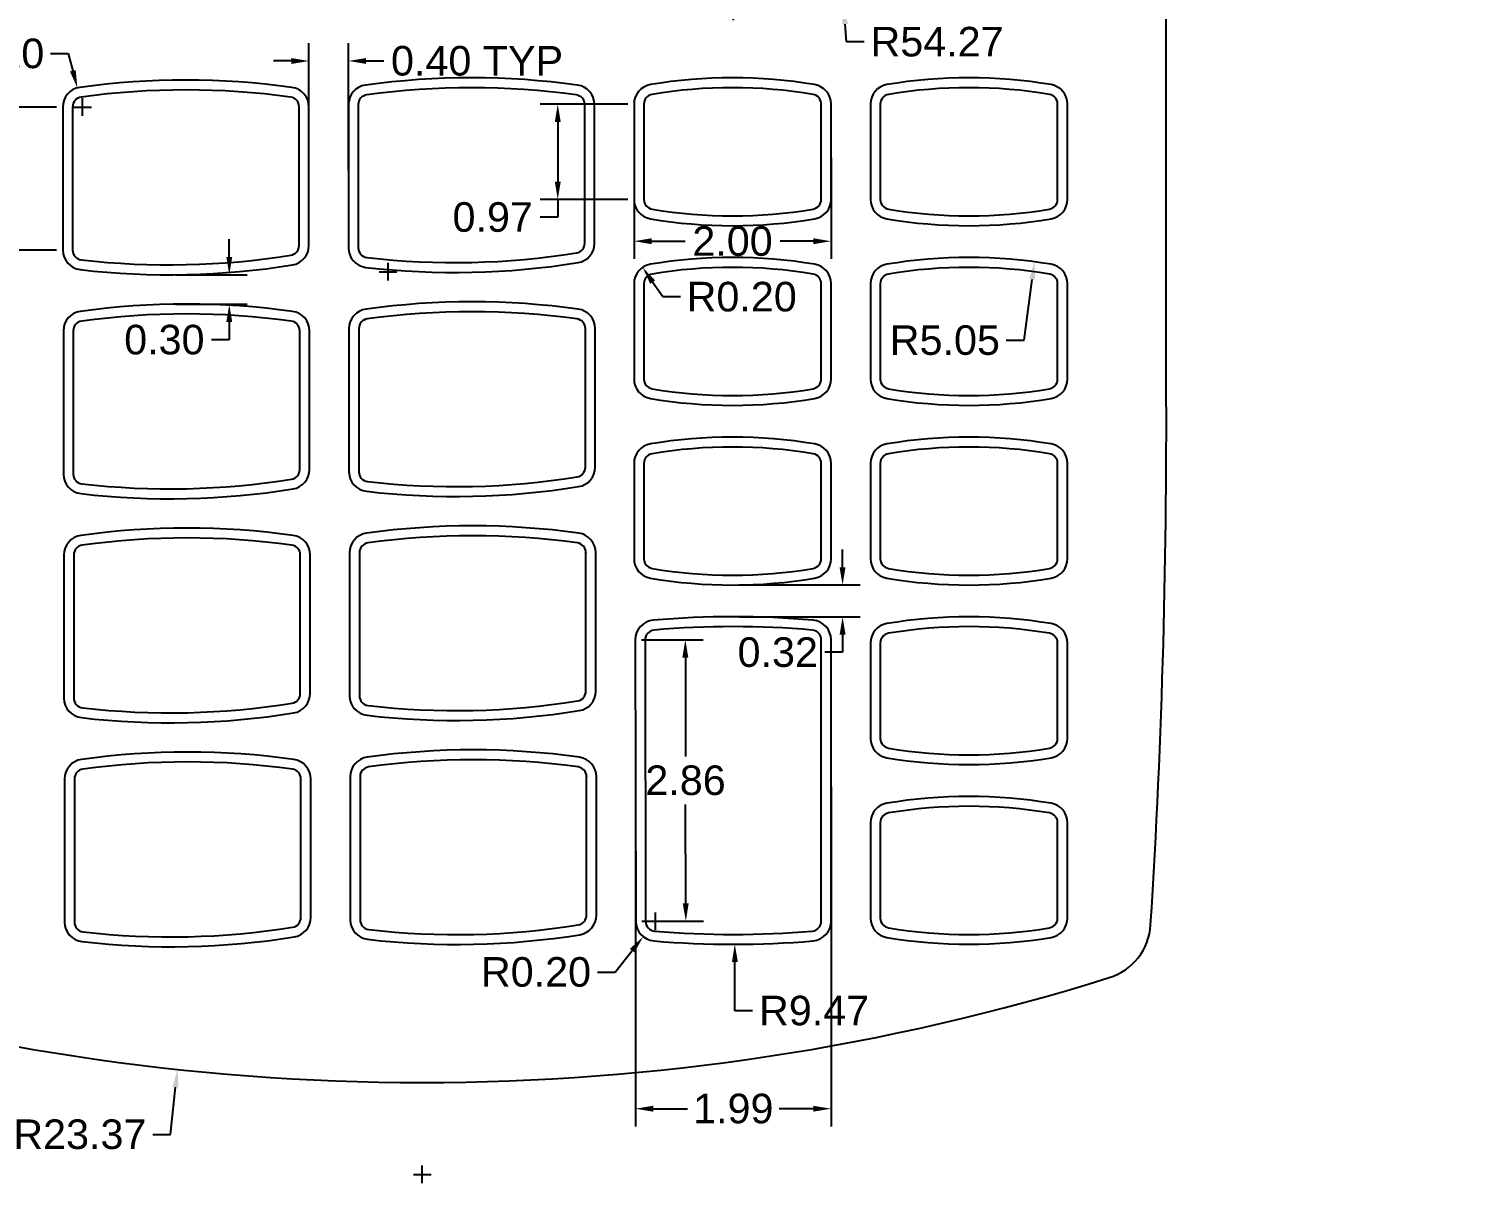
# Model space of a CAD drawing. Header units: centimetres. Extents: x 12.8 to 98, y 2.8 to 68.9.
# Drawn here: x 21.42 to 35.97, y 2.77 to 14.49 of the extents above; entities that cross this region are included whole.
import ezdxf

# ---------------------------------------------------------------- set-up
doc = ezdxf.new("R2010")
doc.units = ezdxf.units.CM
doc.header["$MEASUREMENT"] = 0
doc.header["$PDMODE"] = 2
doc.layers.add('Cotare', color=2, linetype='Continuous', lineweight=0)
doc.layers.add('Fata', color=254, linetype='Continuous')
doc.styles.get("Standard").update_dxf_attribs({"font": 'arial.ttf'})
doc.dimstyles.get("Standard").update_dxf_attribs({"dimtxt": 0.3, "dimasz": 0.18, "dimexe": 0.18, "dimexo": 0.0625, "dimgap": 0.09, "dimtad": 0, "dimtih": 1, "dimtoh": 1, "dimzin": 0, "dimdsep": 46, "dimtxsty": 'Standard', "dimcen": 0.09, "dimadec": 0, "dimazin": 0, "dimtfac": 1, "dimtofl": 0, "dimtmove": 0, "dimatfit": 3, "dimfxl": 1, "dimtolj": 1, "dimtzin": 0, "dimarcsym": 0})

# ---------------------------------------------------------------- blocks, each defined once
blk = doc.blocks.new('*D13')
at = {"layer": 'Cotare', "color": 0, "lineweight": -2, "transparency": 16777216}
for p, q in [((25.329, 68.819), (25.509, 68.819)), ((25.419, 68.729), (25.419, 68.909)), ((29.724, 14.356), (29.71, 14.536)), ((29.904, 14.356), (29.724, 14.356))]:
    blk.add_line(p, q, dxfattribs=at)
at = {"layer": 'Cotare', "color": 0, "transparency": 16777216}
blk.add_solid([(29.74, 14.538), (29.68, 14.533), (29.696, 14.715)], dxfattribs=at)
at = {"layer": 'Defpoints', "color": 0, "transparency": 16777216}
for p in [(25.419, 68.819), (29.696, 14.715)]:
    blk.add_point(p, dxfattribs=at)
at = {"layer": 'Cotare', "color": 0, "transparency": 16777216, "insert": (30.644, 14.356), "char_height": 0.3, "attachment_point": 5}
blk.add_mtext('\\A1;R54.27', dxfattribs=at)
blk = doc.blocks.new('*D17')
at = {"layer": 'Cotare', "color": 0, "lineweight": -2, "transparency": 16777216}
for p, q in [((22.61, 17.739), (22.79, 17.739)), ((22.79, 17.739), (23.246, 16.595)), ((25.071, 11.933), (25.071, 12.113)), ((24.981, 12.023), (25.161, 12.023))]:
    blk.add_line(p, q, dxfattribs=at)
at = {"layer": 'Cotare', "color": 0, "transparency": 16777216}
blk.add_solid([(23.274, 16.607), (23.218, 16.584), (23.313, 16.428)], dxfattribs=at)
at = {"layer": 'Defpoints', "color": 0, "transparency": 16777216}
for p in [(23.313, 16.428), (25.071, 12.023)]:
    blk.add_point(p, dxfattribs=at)
at = {"layer": 'Cotare', "color": 0, "transparency": 16777216, "insert": (21.987, 17.739), "char_height": 0.3, "attachment_point": 5}
blk.add_mtext('\\A1;R4.74', dxfattribs=at)
blk = doc.blocks.new('*D24')
at = {"layer": 'Cotare', "color": 0, "lineweight": -2, "transparency": 16777216}
for p, q in [((21.645, 14.237), (21.825, 14.237)), ((21.825, 14.237), (21.872, 14.063)), ((21.88, 13.695), (22.06, 13.695)), ((21.97, 13.605), (21.97, 13.785))]:
    blk.add_line(p, q, dxfattribs=at)
at = {"layer": 'Cotare', "color": 0, "transparency": 16777216}
blk.add_solid([(21.901, 14.07), (21.843, 14.055), (21.918, 13.889)], dxfattribs=at)
at = {"layer": 'Defpoints', "color": 0, "transparency": 16777216}
for p in [(21.918, 13.889), (21.97, 13.695)]:
    blk.add_point(p, dxfattribs=at)
at = {"layer": 'Cotare', "color": 0, "transparency": 16777216, "insert": (21.023, 14.237), "char_height": 0.3, "attachment_point": 5}
blk.add_mtext('\\A1;R0.20', dxfattribs=at)
blk = doc.blocks.new('*D25')
at = {"layer": 'Cotare', "color": 0, "lineweight": -2, "transparency": 16777216}
for p, q in [((21.707, 13.695), (20.698, 13.695)), ((20.878, 13.515), (20.878, 13.213)), ((20.878, 12.424), (20.878, 12.726)), ((21.707, 12.244), (20.698, 12.244))]:
    blk.add_line(p, q, dxfattribs=at)
at = {"layer": 'Cotare', "color": 0, "transparency": 16777216}
for points in [[(20.848, 13.515), (20.908, 13.515), (20.878, 13.695)], [(20.848, 12.424), (20.908, 12.424), (20.878, 12.244)]]:
    blk.add_solid(points, dxfattribs=at)
at = {"layer": 'Defpoints', "color": 0, "transparency": 16777216}
for p in [(21.77, 13.695), (20.878, 12.244), (21.77, 12.244)]:
    blk.add_point(p, dxfattribs=at)
at = {"layer": 'Cotare', "color": 0, "transparency": 16777216, "insert": (20.878, 12.97), "char_height": 0.3, "attachment_point": 5}
blk.add_mtext('\\A1;1.45', dxfattribs=at)
blk = doc.blocks.new('*D28')
at = {"layer": 'Cotare', "color": 0, "lineweight": -2, "transparency": 16777216}
for p, q in [((27.506, 13.724), (26.614, 13.724)), ((26.794, 13.544), (26.794, 12.937)), ((27.506, 12.757), (26.614, 12.757)), ((26.794, 12.757), (26.794, 12.577)), ((26.794, 12.577), (26.614, 12.577))]:
    blk.add_line(p, q, dxfattribs=at)
at = {"layer": 'Cotare', "color": 0, "transparency": 16777216}
for points in [[(26.764, 13.544), (26.824, 13.544), (26.794, 13.724)], [(26.764, 12.937), (26.824, 12.937), (26.794, 12.757)]]:
    blk.add_solid(points, dxfattribs=at)
at = {"layer": 'Defpoints', "color": 0, "transparency": 16777216}
for p in [(27.568, 13.724), (26.794, 12.757), (27.568, 12.757)]:
    blk.add_point(p, dxfattribs=at)
at = {"layer": 'Cotare', "color": 0, "transparency": 16777216, "insert": (26.134, 12.577), "char_height": 0.3, "attachment_point": 5}
blk.add_mtext('\\A1;0.97', dxfattribs=at)
blk = doc.blocks.new('*D29')
at = {"layer": 'Cotare', "color": 0, "lineweight": -2, "transparency": 16777216}
for p, q in [((24.269, 13.055), (24.269, 14.342)), ((24.669, 13.055), (24.669, 14.342)), ((24.089, 14.162), (23.909, 14.162)), ((24.849, 14.162), (25.029, 14.162))]:
    blk.add_line(p, q, dxfattribs=at)
at = {"layer": 'Cotare', "color": 0, "transparency": 16777216}
for points in [[(24.089, 14.192), (24.089, 14.132), (24.269, 14.162)], [(24.849, 14.192), (24.849, 14.132), (24.669, 14.162)]]:
    blk.add_solid(points, dxfattribs=at)
at = {"layer": 'Defpoints', "color": 0, "transparency": 16777216}
for p in [(24.669, 14.162), (24.269, 12.993), (24.669, 12.993)]:
    blk.add_point(p, dxfattribs=at)
at = {"layer": 'Cotare', "color": 0, "transparency": 16777216, "insert": (25.975, 14.162), "char_height": 0.3, "width": 2.30379, "attachment_point": 5}
blk.add_mtext('\\A1;0.40 TYP', dxfattribs=at)
blk = doc.blocks.new('*D30')
at = {"layer": 'Cotare', "color": 0, "lineweight": -2, "transparency": 16777216}
for p, q in [((23.46, 12.173), (23.46, 12.353)), ((22.914, 11.993), (23.64, 11.993)), ((22.914, 11.693), (23.64, 11.693)), ((23.46, 11.513), (23.46, 11.333)), ((23.46, 11.333), (23.28, 11.333))]:
    blk.add_line(p, q, dxfattribs=at)
at = {"layer": 'Cotare', "color": 0, "transparency": 16777216}
for points in [[(23.43, 12.173), (23.49, 12.173), (23.46, 11.993)], [(23.43, 11.513), (23.49, 11.513), (23.46, 11.693)]]:
    blk.add_solid(points, dxfattribs=at)
at = {"layer": 'Defpoints', "color": 0, "transparency": 16777216}
for p in [(22.851, 11.993), (22.851, 11.693), (23.46, 11.693)]:
    blk.add_point(p, dxfattribs=at)
at = {"layer": 'Cotare', "color": 0, "transparency": 16777216, "insert": (22.801, 11.333), "char_height": 0.3, "attachment_point": 5}
blk.add_mtext('\\A1;0.30', dxfattribs=at)
blk = doc.blocks.new('*D31')
at = {"layer": 'Cotare', "color": 0, "lineweight": -2, "transparency": 16777216}
for p, q in [((28.577, 14.577), (28.577, 14.757)), ((28.487, 14.667), (28.667, 14.667)), ((28.592, 4.525), (28.592, 5.02)), ((28.772, 4.525), (28.592, 4.525))]:
    blk.add_line(p, q, dxfattribs=at)
at = {"layer": 'Cotare', "color": 0, "transparency": 16777216}
blk.add_solid([(28.622, 5.02), (28.562, 5.019), (28.591, 5.2)], dxfattribs=at)
at = {"layer": 'Defpoints', "color": 0, "transparency": 16777216}
for p in [(28.577, 14.667), (28.591, 5.2)]:
    blk.add_point(p, dxfattribs=at)
at = {"layer": 'Cotare', "color": 0, "transparency": 16777216, "insert": (29.396, 4.525), "char_height": 0.3, "attachment_point": 5}
blk.add_mtext('\\A1;R9.47', dxfattribs=at)
blk = doc.blocks.new('*D32')
at = {"layer": 'Cotare', "color": 0, "lineweight": -2, "transparency": 16777216}
for p, q in [((27.696, 5.433), (27.876, 5.433)), ((27.786, 5.343), (27.786, 5.523)), ((27.376, 4.917), (27.55, 5.136)), ((27.196, 4.917), (27.376, 4.917))]:
    blk.add_line(p, q, dxfattribs=at)
at = {"layer": 'Cotare', "color": 0, "transparency": 16777216}
blk.add_solid([(27.526, 5.154), (27.573, 5.117), (27.662, 5.277)], dxfattribs=at)
at = {"layer": 'Defpoints', "color": 0, "transparency": 16777216}
for p in [(27.786, 5.433), (27.662, 5.277)]:
    blk.add_point(p, dxfattribs=at)
at = {"layer": 'Cotare', "color": 0, "transparency": 16777216, "insert": (26.573, 4.917), "char_height": 0.3, "attachment_point": 5}
blk.add_mtext('\\A1;R0.20', dxfattribs=at)
blk = doc.blocks.new('*D33')
at = {"layer": 'Cotare', "color": 0, "lineweight": -2, "transparency": 16777216}
for p, q in [((27.643, 8.288), (28.269, 8.289)), ((28.089, 8.109), (28.091, 7.105)), ((28.093, 5.614), (28.092, 6.618)), ((27.649, 5.433), (28.274, 5.434))]:
    blk.add_line(p, q, dxfattribs=at)
at = {"layer": 'Cotare', "color": 0, "transparency": 16777216}
for points in [[(28.119, 8.109), (28.059, 8.109), (28.089, 8.289)], [(28.123, 5.614), (28.063, 5.614), (28.094, 5.434)]]:
    blk.add_solid(points, dxfattribs=at)
at = {"layer": 'Defpoints', "color": 0, "transparency": 16777216}
for p in [(27.581, 8.288), (27.586, 5.433), (28.094, 5.434)]:
    blk.add_point(p, dxfattribs=at)
at = {"layer": 'Cotare', "color": 0, "transparency": 16777216, "insert": (28.091, 6.862), "char_height": 0.3, "attachment_point": 5}
blk.add_mtext('\\A1;2.86', dxfattribs=at)
blk = doc.blocks.new('*D35')
at = {"layer": 'Cotare', "color": 0, "lineweight": -2, "transparency": 16777216}
for p, q in [((29.685, 9.025), (29.685, 9.205)), ((28.631, 8.845), (29.865, 8.845)), ((28.637, 8.522), (29.865, 8.522)), ((29.685, 8.342), (29.685, 8.162)), ((29.685, 8.162), (29.505, 8.162))]:
    blk.add_line(p, q, dxfattribs=at)
at = {"layer": 'Cotare', "color": 0, "transparency": 16777216}
for points in [[(29.655, 9.025), (29.715, 9.025), (29.685, 8.845)], [(29.655, 8.342), (29.715, 8.342), (29.685, 8.522)]]:
    blk.add_solid(points, dxfattribs=at)
at = {"layer": 'Defpoints', "color": 0, "transparency": 16777216}
for p in [(28.568, 8.845), (28.575, 8.522), (29.685, 8.522)]:
    blk.add_point(p, dxfattribs=at)
at = {"layer": 'Cotare', "color": 0, "transparency": 16777216, "insert": (29.027, 8.162), "char_height": 0.3, "attachment_point": 5}
blk.add_mtext('\\A1;0.32', dxfattribs=at)
blk = doc.blocks.new('*D41')
at = {"layer": 'Cotare', "color": 0, "lineweight": -2, "transparency": 16777216}
for p, q in [((27.583, 6.798), (27.583, 3.351)), ((29.568, 6.798), (29.568, 3.351)), ((27.763, 3.531), (28.11, 3.531)), ((29.388, 3.531), (29.042, 3.531))]:
    blk.add_line(p, q, dxfattribs=at)
at = {"layer": 'Cotare', "color": 0, "transparency": 16777216}
for points in [[(27.763, 3.561), (27.763, 3.501), (27.583, 3.531)], [(29.388, 3.561), (29.388, 3.501), (29.568, 3.531)]]:
    blk.add_solid(points, dxfattribs=at)
at = {"layer": 'Defpoints', "color": 0, "transparency": 16777216}
for p in [(27.583, 6.861), (29.568, 6.861), (29.568, 3.531)]:
    blk.add_point(p, dxfattribs=at)
at = {"layer": 'Cotare', "color": 0, "transparency": 16777216, "insert": (28.576, 3.531), "char_height": 0.3, "attachment_point": 5}
blk.add_mtext('\\A1;1.99', dxfattribs=at)
blk = doc.blocks.new('*D42')
at = {"layer": 'Cotare', "color": 0, "lineweight": -2, "transparency": 16777216}
for p, q in [((27.568, 13.178), (27.568, 12.153)), ((29.568, 13.178), (29.568, 12.153)), ((27.748, 12.333), (28.087, 12.333)), ((29.388, 12.333), (29.05, 12.333))]:
    blk.add_line(p, q, dxfattribs=at)
at = {"layer": 'Cotare', "color": 0, "transparency": 16777216}
for points in [[(27.748, 12.363), (27.748, 12.303), (27.568, 12.333)], [(29.388, 12.363), (29.388, 12.303), (29.568, 12.333)]]:
    blk.add_solid(points, dxfattribs=at)
at = {"layer": 'Defpoints', "color": 0, "transparency": 16777216}
for p in [(27.568, 13.241), (29.568, 13.241), (29.568, 12.333)]:
    blk.add_point(p, dxfattribs=at)
at = {"layer": 'Cotare', "color": 0, "transparency": 16777216, "insert": (28.568, 12.333), "char_height": 0.3, "attachment_point": 5}
blk.add_mtext('\\A1;2.00', dxfattribs=at)
blk = doc.blocks.new('*D46')
at = {"layer": 'Cotare', "color": 0, "lineweight": -2, "transparency": 16777216}
for p, q in [((26.853, 25.535), (26.788, 24.507)), ((27.033, 25.535), (26.853, 25.535)), ((25.419, 2.774), (25.419, 2.954)), ((25.329, 2.864), (25.509, 2.864))]:
    blk.add_line(p, q, dxfattribs=at)
at = {"layer": 'Cotare', "color": 0, "transparency": 16777216}
blk.add_solid([(26.758, 24.508), (26.818, 24.505), (26.776, 24.327)], dxfattribs=at)
at = {"layer": 'Defpoints', "color": 0, "transparency": 16777216}
for p in [(26.776, 24.327), (25.419, 2.864)]:
    blk.add_point(p, dxfattribs=at)
at = {"layer": 'Cotare', "color": 0, "transparency": 16777216, "insert": (27.744, 25.535), "char_height": 0.3, "attachment_point": 5}
blk.add_mtext('\\A1;R21.51', dxfattribs=at)
blk = doc.blocks.new('*D52')
at = {"layer": 'Cotare', "color": 0, "lineweight": -2, "transparency": 16777216}
for p, q in [((97.957, 10.369), (97.957, 10.549)), ((97.867, 10.459), (98.047, 10.459)), ((16.828, 8.628), (17.707, 8.648))]:
    blk.add_line(p, q, dxfattribs=at)
at = {"layer": 'Cotare', "color": 0, "transparency": 16777216}
blk.add_solid([(17.706, 8.678), (17.708, 8.618), (17.887, 8.652)], dxfattribs=at)
at = {"layer": 'Defpoints', "color": 0, "transparency": 16777216}
for p in [(97.957, 10.459), (17.887, 8.652)]:
    blk.add_point(p, dxfattribs=at)
at = {"layer": 'Cotare', "color": 0, "transparency": 16777216, "insert": (16.088, 8.628), "char_height": 0.3, "attachment_point": 5}
blk.add_mtext('\\A1;R80.09', dxfattribs=at)
blk = doc.blocks.new('*D54')
at = {"layer": 'Cotare', "color": 0, "lineweight": -2, "transparency": 16777216}
for p, q in [((25.419, 27.074), (25.419, 27.254)), ((25.329, 27.164), (25.509, 27.164)), ((22.863, 3.27), (22.914, 3.75)), ((22.683, 3.27), (22.863, 3.27))]:
    blk.add_line(p, q, dxfattribs=at)
at = {"layer": 'Cotare', "color": 0, "transparency": 16777216}
blk.add_solid([(22.885, 3.753), (22.944, 3.747), (22.934, 3.929)], dxfattribs=at)
at = {"layer": 'Defpoints', "color": 0, "transparency": 16777216}
for p in [(25.419, 27.164), (22.934, 3.929)]:
    blk.add_point(p, dxfattribs=at)
at = {"layer": 'Cotare', "color": 0, "transparency": 16777216, "insert": (21.943, 3.27), "char_height": 0.3, "attachment_point": 5}
blk.add_mtext('\\A1;R23.37', dxfattribs=at)
blk = doc.blocks.new('*D55')
at = {"layer": 'Cotare', "color": 0, "lineweight": -2, "transparency": 16777216}
for p, q in [((31.527, 11.328), (31.61, 11.946)), ((31.347, 11.328), (31.527, 11.328))]:
    blk.add_line(p, q, dxfattribs=at)
at = {"layer": 'Cotare', "color": 0, "transparency": 16777216}
blk.add_solid([(31.58, 11.95), (31.639, 11.942), (31.633, 12.124)], dxfattribs=at)
at = {"layer": 'Defpoints', "color": 0, "transparency": 16777216}
for p in [(31.633, 12.124), (30.968, 7.118)]:
    blk.add_point(p, dxfattribs=at)
at = {"layer": 'Cotare', "color": 0, "transparency": 16777216, "insert": (30.723, 11.328), "char_height": 0.3, "attachment_point": 5}
blk.add_mtext('\\A1;R5.05', dxfattribs=at)
blk = doc.blocks.new('*D56')
at = {"layer": 'Cotare', "color": 0, "lineweight": -2, "transparency": 16777216}
for p, q in [((27.859, 11.769), (27.757, 11.918)), ((28.039, 11.769), (27.859, 11.769))]:
    blk.add_line(p, q, dxfattribs=at)
at = {"layer": 'Cotare', "color": 0, "transparency": 16777216}
blk.add_solid([(27.782, 11.935), (27.732, 11.901), (27.656, 12.067)], dxfattribs=at)
at = {"layer": 'Defpoints', "color": 0, "transparency": 16777216}
for p in [(27.656, 12.067), (27.768, 11.902)]:
    blk.add_point(p, dxfattribs=at)
at = {"layer": 'Cotare', "color": 0, "transparency": 16777216, "insert": (28.661, 11.769), "char_height": 0.3, "attachment_point": 5}
blk.add_mtext('\\A1;R0.20', dxfattribs=at)

msp = doc.modelspace()

# ---------------------------------------------------------------- linework, layer by layer
at = {"layer": 'Fata'}
for p, q in [((27.074, 11.447), (27.074, 11.446)), ((27.08, 9.174), (27.08, 9.173)), ((27.086, 6.901), (27.086, 6.9))]:
    msp.add_line(p, q, dxfattribs=at)
for points in [[(32.969, 17.096), (32.482, 22.669, 0.302805), (31.927, 23.362, 0.15493), (18.912, 23.362, 0.302805), (18.357, 22.669), (17.869, 17.096), (17.869, 11.096, 0.017805), (18.027, 5.396, 0.310576), (18.447, 4.861, 0.152673), (32.392, 4.861, 0.310576), (32.812, 5.396, 0.017805), (32.969, 11.096)], [(24.096, 13.894, 0.068854), (21.942, 13.894, 0.374493), (21.77, 13.695), (21.77, 12.244, 0.380827), (21.947, 12.045, 0.068822), (24.101, 12.093, 0.368222), (24.269, 12.29), (24.269, 13.695, 0.374493)], [(26.996, 13.917, 0.068854), (24.842, 13.917, 0.374493), (24.669, 13.719), (24.669, 12.267, 0.380827), (24.846, 12.068, 0.068822), (27, 12.116, 0.368222), (27.168, 12.313), (27.168, 13.719, 0.374493)], [(27.735, 12.56, 0.083043), (29.401, 12.56, 0.366471), (29.568, 12.757), (29.568, 13.724, 0.366471), (29.401, 13.922, 0.083043), (27.735, 13.922, 0.366471), (27.568, 13.724), (27.568, 12.757, 0.366471)], [(30.135, 12.56, 0.083043), (31.801, 12.56, 0.366471), (31.968, 12.757), (31.968, 13.724, 0.366471), (31.801, 13.922, 0.083043), (30.135, 13.922, 0.366471), (29.968, 13.724), (29.968, 12.757, 0.366471)], [(24.083, 13.795, 0.068854), (21.956, 13.795, 0.374493), (21.87, 13.695), (21.87, 12.244, 0.380827), (21.958, 12.145, 0.068822), (24.085, 12.192, 0.368222), (24.169, 12.29), (24.169, 13.695, 0.374493)], [(26.982, 13.818, 0.068854), (24.855, 13.818, 0.374493), (24.769, 13.719), (24.769, 12.267, 0.380827), (24.857, 12.168, 0.068822), (26.984, 12.215, 0.368222), (27.068, 12.313), (27.068, 13.719, 0.374493)], [(27.752, 12.659, 0.083043), (29.385, 12.659, 0.366471), (29.468, 12.757), (29.468, 13.724, 0.366471), (29.385, 13.823, 0.083043), (27.752, 13.823, 0.366471), (27.668, 13.724), (27.668, 12.757, 0.366471)], [(30.152, 12.659, 0.083043), (31.785, 12.659, 0.366471), (31.868, 12.757), (31.868, 13.724, 0.366471), (31.785, 13.823, 0.083043), (30.152, 13.823, 0.366471), (30.068, 13.724), (30.068, 12.757, 0.366471)], [(27.735, 10.737, 0.083043), (29.401, 10.737, 0.366471), (29.568, 10.935), (29.568, 11.902, 0.366471), (29.401, 12.099, 0.083043), (27.735, 12.099, 0.366471), (27.568, 11.902), (27.568, 10.935, 0.366471)], [(30.135, 10.737, 0.083043), (31.801, 10.737, 0.366471), (31.968, 10.935), (31.968, 11.902, 0.366471), (31.801, 12.099, 0.083043), (30.135, 12.099, 0.366471), (29.968, 11.902), (29.968, 10.935, 0.366471)], [(27.752, 10.836, 0.083043), (29.385, 10.836, 0.366471), (29.468, 10.935), (29.468, 11.902, 0.366471), (29.385, 12, 0.083043), (27.752, 12, 0.366471), (27.668, 11.902), (27.668, 10.935, 0.366471)], [(30.152, 10.836, 0.083043), (31.785, 10.836, 0.366471), (31.868, 10.935), (31.868, 11.902, 0.366471), (31.785, 12, 0.083043), (30.152, 12, 0.366471), (30.068, 11.902), (30.068, 10.935, 0.366471)], [(24.102, 11.621, 0.068854), (21.948, 11.621, 0.374493), (21.776, 11.423), (21.776, 9.971, 0.380827), (21.953, 9.772, 0.068822), (24.107, 9.82, 0.368222), (24.275, 10.017), (24.275, 11.423, 0.374493)], [(27.002, 11.644, 0.068854), (24.848, 11.644, 0.374493), (24.675, 11.446), (24.675, 9.994, 0.380827), (24.852, 9.796, 0.068822), (27.006, 9.843, 0.368222), (27.174, 10.041), (27.174, 11.446, 0.374493)], [(24.089, 11.522, 0.068854), (21.962, 11.522, 0.374493), (21.876, 11.423), (21.876, 9.971, 0.380827), (21.964, 9.872, 0.068822), (24.091, 9.919, 0.368222), (24.175, 10.017), (24.175, 11.423, 0.374493)], [(26.988, 11.545, 0.068854), (24.861, 11.545, 0.374493), (24.775, 11.446), (24.775, 9.994, 0.380827), (24.863, 9.895, 0.068822), (26.99, 9.942, 0.368222), (27.074, 10.041), (27.074, 11.446, 0.374493)], [(27.735, 8.914, 0.083043), (29.401, 8.914, 0.366471), (29.568, 9.112), (29.568, 10.079, 0.366471), (29.401, 10.276, 0.083043), (27.735, 10.276, 0.366471), (27.568, 10.079), (27.568, 9.112, 0.366471)], [(30.135, 8.914, 0.083043), (31.801, 8.914, 0.366471), (31.968, 9.112), (31.968, 10.079, 0.366471), (31.801, 10.276, 0.083043), (30.135, 10.276, 0.366471), (29.968, 10.079), (29.968, 9.112, 0.366471)], [(27.752, 9.013, 0.083043), (29.385, 9.013, 0.366471), (29.468, 9.112), (29.468, 10.079, 0.366471), (29.385, 10.177, 0.083043), (27.752, 10.177, 0.366471), (27.668, 10.079), (27.668, 9.112, 0.366471)], [(30.152, 9.013, 0.083043), (31.785, 9.013, 0.366471), (31.868, 9.112), (31.868, 10.079, 0.366471), (31.785, 10.177, 0.083043), (30.152, 10.177, 0.366471), (30.068, 10.079), (30.068, 9.112, 0.366471)], [(24.108, 9.348, 0.068854), (21.954, 9.348, 0.374493), (21.782, 9.15), (21.782, 7.698, 0.380827), (21.959, 7.499, 0.068822), (24.113, 7.547, 0.368222), (24.281, 7.745), (24.281, 9.15, 0.374493)], [(24.095, 9.249, 0.068854), (21.968, 9.249, 0.374493), (21.882, 9.15), (21.882, 7.698, 0.380827), (21.97, 7.599, 0.068822), (24.097, 7.646, 0.368222), (24.181, 7.745), (24.181, 9.15, 0.374493)], [(27.008, 9.371, 0.068854), (24.854, 9.371, 0.374493), (24.681, 9.173), (24.681, 7.721, 0.380827), (24.858, 7.523, 0.068822), (27.012, 7.57, 0.368222), (27.18, 7.768), (27.18, 9.173, 0.374493)], [(26.994, 9.272, 0.068854), (24.867, 9.272, 0.374493), (24.781, 9.173), (24.781, 7.721, 0.380827), (24.869, 7.622, 0.068822), (26.996, 7.669, 0.368222), (27.08, 7.768), (27.08, 9.173, 0.374493)], [(29.385, 8.488, 0.042647), (27.764, 8.488, 0.389996), (27.581, 8.288), (27.586, 5.433, 0.388857), (27.769, 5.234, 0.042768), (29.386, 5.234, 0.389397), (29.568, 5.433), (29.568, 8.289, 0.389456)], [(30.135, 7.092, 0.083043), (31.801, 7.092, 0.366471), (31.968, 7.289), (31.968, 8.256, 0.366471), (31.801, 8.453, 0.083043), (30.135, 8.453, 0.366471), (29.968, 8.256), (29.968, 7.289, 0.366471)], [(29.377, 8.388, 0.042647), (27.772, 8.388, 0.389996), (27.681, 8.288), (27.686, 5.433, 0.388857), (27.777, 5.334, 0.042768), (29.377, 5.334, 0.389397), (29.468, 5.433), (29.468, 8.289, 0.389456)], [(30.152, 7.19, 0.083043), (31.785, 7.19, 0.366471), (31.868, 7.289), (31.868, 8.256, 0.366471), (31.785, 8.355, 0.083043), (30.152, 8.355, 0.366471), (30.068, 8.256), (30.068, 7.289, 0.366471)], [(24.114, 7.075, 0.068854), (21.96, 7.075, 0.374493), (21.788, 6.877), (21.788, 5.425, 0.380827), (21.965, 5.227, 0.068822), (24.119, 5.274, 0.368222), (24.287, 5.472), (24.287, 6.877, 0.374493)], [(27.014, 7.098, 0.068854), (24.86, 7.098, 0.374493), (24.687, 6.9), (24.687, 5.449, 0.380827), (24.864, 5.25, 0.068822), (27.018, 5.297, 0.368222), (27.186, 5.495), (27.186, 6.9, 0.374493)], [(24.101, 6.976, 0.068854), (21.974, 6.976, 0.374493), (21.888, 6.877), (21.888, 5.425, 0.380827), (21.976, 5.326, 0.068822), (24.103, 5.373, 0.368222), (24.187, 5.472), (24.187, 6.877, 0.374493)], [(27, 6.999, 0.068854), (24.873, 6.999, 0.374493), (24.787, 6.9), (24.787, 5.449, 0.380827), (24.876, 5.349, 0.068822), (27.002, 5.396, 0.368222), (27.086, 5.495), (27.086, 6.9, 0.374493)], [(30.135, 5.269, 0.083043), (31.801, 5.269, 0.366471), (31.968, 5.466), (31.968, 6.433, 0.366471), (31.801, 6.63, 0.083043), (30.135, 6.63, 0.366471), (29.968, 6.433), (29.968, 5.466, 0.366471)], [(30.152, 5.367, 0.083043), (31.785, 5.367, 0.366471), (31.868, 5.466), (31.868, 6.433, 0.366471), (31.785, 6.532, 0.083043), (30.152, 6.532, 0.366471), (30.068, 6.433), (30.068, 5.466, 0.366471)]]:
    msp.add_lwpolyline(points, format="xyb", close=True, dxfattribs=at)

# ---------------------------------------------------------------- dimensions: what is measured, and where the dimension line sits
at = {"layer": 'Cotare'}
for center, mpoint, picture, middle in [((25.419, 68.819), (29.696, 14.715), '*D13', (30.644, 14.356)), ((21.97, 13.695), (21.918, 13.889), '*D24', (21.023, 14.237))]:
    dim = msp.add_radius_dim(center=center, mpoint=mpoint, dimstyle='Standard', dxfattribs=at)
    dim.commit()
    dim.dimension.update_dxf_attribs({"geometry": picture, "text_midpoint": middle})
for center, mpoint, picture, middle in [((25.419, 27.164), (22.934, 3.929), '*D54', (21.943, 3.27)), ((25.419, 2.864), (26.776, 24.327), '*D46', (27.744, 25.535)), ((25.071, 12.023), (23.313, 16.428), '*D17', (21.987, 17.739)), ((28.577, 14.667), (28.591, 5.2), '*D31', (29.396, 4.525)), ((30.968, 7.118), (31.633, 12.124), '*D55', (30.723, 11.328)), ((27.768, 11.902), (27.656, 12.067), '*D56', (28.661, 11.769)), ((97.957, 10.459), (17.887, 8.652), '*D52', (16.828, 8.628)), ((27.786, 5.433), (27.662, 5.277), '*D32', (26.573, 4.917))]:
    dim = msp.add_radius_dim(center=center, mpoint=mpoint, dimstyle='Standard', dxfattribs=at)
    dim.commit()
    dim.dimension.update_dxf_attribs({"geometry": picture, "text_midpoint": middle, "dimtype": 164})
dim = msp.add_linear_dim(base=(24.669, 14.162), p1=(24.269, 12.993), p2=(24.669, 12.993), text='<> TYP', dimstyle='Standard', dxfattribs=at)
dim.commit()
dim.dimension.update_dxf_attribs({"geometry": '*D29', "text_midpoint": (25.975, 14.162)})
for base, p1, p2, picture, middle in [((20.878, 12.244), (21.77, 13.695), (21.77, 12.244), '*D25', (20.878, 12.97)), ((26.794, 12.757), (27.568, 13.724), (27.568, 12.757), '*D28', (26.134, 12.577)), ((23.46, 11.693), (22.851, 11.993), (22.851, 11.693), '*D30', (22.801, 11.333)), ((29.685, 8.522), (28.568, 8.845), (28.575, 8.522), '*D35', (29.027, 8.162))]:
    dim = msp.add_linear_dim(base=base, p1=p1, p2=p2, angle=90, dimstyle='Standard', dxfattribs=at)
    dim.commit()
    dim.dimension.update_dxf_attribs({"geometry": picture, "text_midpoint": middle})
for base, p1, p2, picture, middle in [((29.568, 12.333), (27.568, 13.241), (29.568, 13.241), '*D42', (28.568, 12.333)), ((29.56845, 3.53074), (27.58337, 6.8606), (29.56845, 6.8606), '*D41', (28.57591, 3.53074))]:
    dim = msp.add_linear_dim(base=base, p1=p1, p2=p2, dimstyle='Standard', dxfattribs=at)
    dim.commit()
    dim.dimension.update_dxf_attribs({"geometry": picture, "text_midpoint": middle})
dim = msp.add_aligned_dim(p1=(27.581, 8.288), p2=(27.586, 5.433), distance=0.508, dimstyle='Standard', dxfattribs=at)
dim.commit()
dim.dimension.update_dxf_attribs({"geometry": '*D33', "text_midpoint": (28.091, 6.862)})

doc.saveas('drawing.dxf')
